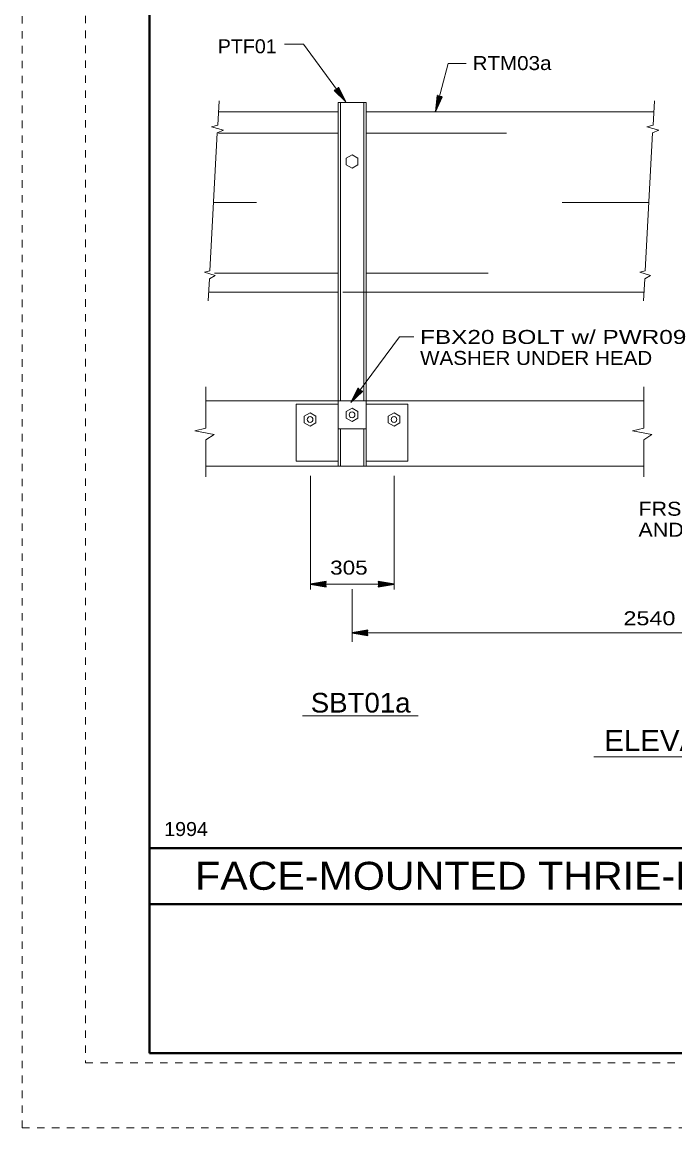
# Model space of a CAD drawing. Extents: x 1370 to 1387, y -905.5 to -882.8.
# Drawn here: x 1370 to 1378.75, y -905.5 to -890.68 of the extents above; entities that cross this region are included whole.
import ezdxf

# ---------------------------------------------------------------- set-up
doc = ezdxf.new("R2010")
doc.units = 0
doc.header["$LTSCALE"] = 0.075
doc.linetypes.add('DOTTED', pattern=[1.5, 0.3, -1.2])
for name, color, linetype, lineweight in [('1', 7, 'Continuous', 13), ('2', 7, 'Continuous', 13), ('3', 7, 'Continuous', 13), ('4', 7, 'Continuous', 13), ('5', 7, 'Continuous', 13), ('61', 7, 'DOTTED', 13), ('62', 7, 'DOTTED', 13), ('63', 7, 'Continuous', 40)]:
    doc.layers.add(name, color=color, linetype=linetype, lineweight=lineweight)
doc.layers.add('57', color=7, linetype='Continuous')
doc.layers.add('8', color=7, linetype='Continuous')

msp = doc.modelspace()

# ---------------------------------------------------------------- linework, layer by layer
at = {"layer": '1'}
for p, q in [((1372.61617, -892.16533), (1372.51525, -894.01583)), ((1378.45025, -892.16533), (1378.34933, -894.01583)), ((1372.50975, -894.12017), (1372.4935, -894.41717)), ((1378.34383, -894.12017), (1378.32767, -894.41717))]:
    msp.add_line(p, q, dxfattribs=at)
for points in [[(1372.63967, -891.73417), (1372.62183, -892.0605), (1372.53975, -892.0835), (1372.69833, -892.128), (1372.61617, -892.16533)], [(1378.47375, -891.73417), (1378.456, -892.0605), (1378.37383, -892.0835), (1378.5325, -892.128), (1378.45025, -892.16533)], [(1372.51525, -894.01583), (1372.44583, -894.03108), (1372.58867, -894.07567), (1372.50975, -894.12017)], [(1378.34933, -894.01583), (1378.28, -894.03108), (1378.42275, -894.07567), (1378.34383, -894.12017)]]:
    msp.add_lwpolyline(points, dxfattribs=at)
at = {"layer": '2'}
for p, q in [((1374.23417, -891.75583), (1374.60917, -891.75583)), ((1374.23417, -894.301), (1374.23417, -891.75583)), ((1372.63167, -891.88083), (1374.23417, -891.88083)), ((1374.60917, -891.88083), (1378.465, -891.88083)), ((1372.49983, -894.301), (1374.23417, -894.301)), ((1374.23417, -896.63083), (1374.23417, -894.301)), ((1374.60917, -894.301), (1378.33067, -894.301)), ((1373.67167, -896.56358), (1373.67167, -895.80267)), ((1373.67167, -895.80267), (1374.23417, -895.80267)), ((1374.23417, -895.75583), (1374.60917, -895.75583)), ((1374.60917, -895.80267), (1375.17167, -895.80267)), ((1375.17167, -896.56358), (1375.17167, -895.80267)), ((1374.23417, -896.13083), (1374.60917, -896.13083)), ((1373.67167, -896.56358), (1374.23417, -896.56358)), ((1374.60917, -896.56358), (1375.17167, -896.56358)), ((1374.23417, -896.63083), (1374.60917, -896.63083))]:
    msp.add_line(p, q, dxfattribs=at)
msp.add_lwpolyline([(1374.60917, -896.63083), (1374.60917, -894.301), (1374.60917, -891.75583)], dxfattribs=at)
for points in [[(1373.85917, -895.91717), (1373.78233, -895.96158), (1373.78233, -896.05008), (1373.85917, -896.0945), (1373.93583, -896.05008), (1373.93583, -895.96158)], [(1374.42167, -895.85467), (1374.34483, -895.89908), (1374.34483, -895.98758), (1374.42167, -896.032), (1374.49833, -895.98758), (1374.49833, -895.89908)], [(1374.98417, -895.91717), (1374.90733, -895.96158), (1374.90733, -896.05008), (1374.98417, -896.0945), (1375.06083, -896.05008), (1375.06083, -895.96158)]]:
    msp.add_lwpolyline(points, close=True, dxfattribs=at)
for centre in [(1373.85912, -896.00583), (1374.42162, -895.94333), (1374.98412, -896.00583)]:
    msp.add_circle(centre, 0.03863, dxfattribs=at)
at = {"layer": '3'}
for p, q in [((1372.464, -895.75583), (1374.23417, -895.75583)), ((1374.60917, -895.75583), (1378.33067, -895.75583)), ((1372.464, -896.63083), (1374.23417, -896.63083)), ((1374.60917, -896.63083), (1378.33067, -896.63083)), ((1373.75708, -899.97683), (1375.308, -899.97683)), ((1377.66433, -900.52933), (1380.2225, -900.52933))]:
    msp.add_line(p, q, dxfattribs=at)
at = {"layer": '4'}
for p, q in [((1372.63167, -892.16983), (1374.23417, -892.16983)), ((1374.60917, -892.16983), (1376.49083, -892.16983)), ((1372.56533, -893.09683), (1373.1405, -893.09683)), ((1377.2395, -893.09683), (1378.399, -893.09683)), ((1372.58, -894.04308), (1374.23417, -894.04308)), ((1374.60917, -894.04308), (1376.24575, -894.04308)), ((1372.464, -896.123), (1372.464, -895.56733)), ((1378.33067, -896.123), (1378.33067, -895.56733)), ((1372.464, -896.77517), (1372.464, -896.28)), ((1378.33067, -896.77517), (1378.33067, -896.28)), ((1373.86317, -896.76308), (1373.86317, -898.2855)), ((1374.98433, -896.76308), (1374.98433, -898.2855)), ((1373.86317, -898.21233), (1374.98433, -898.21233)), ((1374.42167, -898.98517), (1374.42167, -898.28217)), ((1374.42167, -898.8645), (1382.88867, -898.8645))]:
    msp.add_line(p, q, dxfattribs=at)
for points in [[(1373.51442, -890.978), (1373.77192, -890.978), (1374.33825, -891.74883)], [(1375.95142, -891.23492), (1375.71117, -891.23492), (1375.5395, -891.87725)], [(1375.24783, -894.89625), (1375.059, -894.89625), (1374.40692, -895.7795)], [(1372.464, -896.123), (1372.3155, -896.15917), (1372.57367, -896.20758), (1372.464, -896.28)], [(1378.33067, -896.123), (1378.18217, -896.15917), (1378.44025, -896.20758), (1378.33067, -896.28)]]:
    msp.add_lwpolyline(points, dxfattribs=at)
at = {"layer": '4', "lineweight": 25}
for points in [[(1374.24117, -891.55583), (1374.23842, -891.55975), (1374.23567, -891.56358), (1374.23292, -891.5675), (1374.23017, -891.57133), (1374.22658, -891.574), (1374.22533, -891.57492), (1374.22292, -891.57667), (1374.22142, -891.57967), (1374.219, -891.58142), (1374.21658, -891.58325), (1374.21292, -891.58592), (1374.20725, -891.58825), (1374.20483, -891.59), (1374.2, -891.59358), (1374.19333, -891.59467), (1374.18883, -891.59617), (1374.18642, -891.59792), (1374.18433, -891.59758), (1374.33825, -891.74883), (1374.24117, -891.55583), (1374.241, -891.57083), (1374.19958, -891.60317), (1374.31517, -891.71742), (1374.241, -891.57083), (1374.23908, -891.58342), (1374.21425, -891.60542), (1374.29292, -891.68717), (1374.23908, -891.58342), (1374.23833, -891.59517), (1374.22533, -891.61033), (1374.27075, -891.657), (1374.23833, -891.59517), (1374.23675, -891.60567), (1374.2325, -891.6125), (1374.25125, -891.63033), (1374.23675, -891.60567)], [(1375.62925, -891.68075), (1375.6245, -891.68108), (1375.61983, -891.68133), (1375.61508, -891.68167), (1375.61033, -891.68192), (1375.606, -891.68075), (1375.6045, -891.68033), (1375.60167, -891.67958), (1375.59833, -891.68025), (1375.59542, -891.6795), (1375.59258, -891.67875), (1375.58825, -891.67758), (1375.58283, -891.67458), (1375.57992, -891.67375), (1375.57408, -891.67225), (1375.56908, -891.66775), (1375.56517, -891.66517), (1375.56225, -891.66442), (1375.56117, -891.66258), (1375.5395, -891.87725), (1375.62925, -891.68075), (1375.6175, -891.69), (1375.56633, -891.67792), (1375.54958, -891.83958), (1375.6175, -891.69), (1375.6065, -891.69642), (1375.57383, -891.69075), (1375.55925, -891.80333), (1375.6065, -891.69642), (1375.59692, -891.70317), (1375.57692, -891.7025), (1375.56892, -891.76708), (1375.59692, -891.70317), (1375.58775, -891.7085), (1375.57967, -891.70942), (1375.57742, -891.73525), (1375.58775, -891.7085)], [(1374.56242, -895.6295), (1374.55792, -895.62808), (1374.55333, -895.62658), (1374.54883, -895.62508), (1374.54433, -895.62367), (1374.54075, -895.621), (1374.5395, -895.62008), (1374.53708, -895.61833), (1374.53383, -895.61775), (1374.53142, -895.61592), (1374.529, -895.61417), (1374.52533, -895.6115), (1374.52142, -895.60675), (1374.519, -895.60492), (1374.51417, -895.60142), (1374.51117, -895.59542), (1374.50842, -895.5915), (1374.506, -895.58975), (1374.50567, -895.58767), (1374.40692, -895.7795), (1374.56242, -895.6295), (1374.548, -895.63383), (1374.50492, -895.60383), (1374.43008, -895.74808), (1374.548, -895.63383), (1374.53542, -895.63575), (1374.50708, -895.6185), (1374.45233, -895.71792), (1374.53542, -895.63575), (1374.52408, -895.6385), (1374.50567, -895.63058), (1374.47467, -895.68775), (1374.52408, -895.6385), (1374.51358, -895.64008), (1374.50575, -895.63808), (1374.49425, -895.66125), (1374.51358, -895.64008)], [(1374.07617, -898.24833), (1374.07467, -898.24383), (1374.07317, -898.23933), (1374.07167, -898.23483), (1374.07017, -898.23033), (1374.07017, -898.22583), (1374.07017, -898.22433), (1374.07017, -898.22133), (1374.06867, -898.21833), (1374.06867, -898.21533), (1374.06867, -898.21233), (1374.06867, -898.20783), (1374.07017, -898.20183), (1374.07017, -898.19883), (1374.07017, -898.19283), (1374.07317, -898.18683), (1374.07467, -898.18233), (1374.07467, -898.17933), (1374.07617, -898.17783), (1373.86317, -898.21233), (1374.07617, -898.24833), (1374.06417, -898.23933), (1374.06267, -898.18683), (1373.90217, -898.21233), (1374.06417, -898.23933), (1374.05517, -898.23033), (1374.05217, -898.19733), (1373.93967, -898.21233), (1374.05517, -898.23033), (1374.04617, -898.22283), (1374.04167, -898.20333), (1373.97717, -898.21233), (1374.04617, -898.22283), (1374.03867, -898.21533), (1374.03567, -898.20783), (1374.01017, -898.21233), (1374.03867, -898.21533)], [(1374.77133, -898.17633), (1374.77283, -898.18083), (1374.77433, -898.18533), (1374.77583, -898.18983), (1374.77733, -898.19433), (1374.77733, -898.19883), (1374.77733, -898.20033), (1374.77733, -898.20333), (1374.77883, -898.20633), (1374.77883, -898.20933), (1374.77883, -898.21233), (1374.77883, -898.21683), (1374.77733, -898.22283), (1374.77733, -898.22583), (1374.77733, -898.23183), (1374.77433, -898.23783), (1374.77283, -898.24233), (1374.77283, -898.24533), (1374.77133, -898.24683), (1374.98433, -898.21233), (1374.77133, -898.17633), (1374.78333, -898.18533), (1374.78483, -898.23783), (1374.94533, -898.21233), (1374.78333, -898.18533), (1374.79233, -898.19433), (1374.79533, -898.22733), (1374.90783, -898.21233), (1374.79233, -898.19433), (1374.80133, -898.20183), (1374.80583, -898.22133), (1374.87033, -898.21233), (1374.80133, -898.20183), (1374.80883, -898.20933), (1374.81183, -898.21683), (1374.83733, -898.21233), (1374.80883, -898.20933)], [(1374.63467, -898.9005), (1374.63317, -898.896), (1374.63167, -898.8915), (1374.63017, -898.887), (1374.62867, -898.8825), (1374.62867, -898.878), (1374.62867, -898.8765), (1374.62867, -898.8735), (1374.62717, -898.8705), (1374.62717, -898.8675), (1374.62717, -898.8645), (1374.62717, -898.86), (1374.62867, -898.854), (1374.62867, -898.851), (1374.62867, -898.845), (1374.63167, -898.839), (1374.63317, -898.8345), (1374.63317, -898.8315), (1374.63467, -898.83), (1374.42167, -898.8645), (1374.63467, -898.9005), (1374.62267, -898.8915), (1374.62117, -898.839), (1374.46067, -898.8645), (1374.62267, -898.8915), (1374.61367, -898.8825), (1374.61067, -898.8495), (1374.49817, -898.8645), (1374.61367, -898.8825), (1374.60467, -898.875), (1374.60017, -898.8555), (1374.53567, -898.8645), (1374.60467, -898.875), (1374.59717, -898.8675), (1374.59417, -898.86), (1374.56867, -898.8645), (1374.59717, -898.8675)]]:
    msp.add_lwpolyline(points, dxfattribs=at)
at = {"layer": '5'}
for p, q in [((1374.26533, -894.301), (1374.26533, -891.75583)), ((1374.57783, -894.301), (1374.57783, -891.75583)), ((1374.26533, -895.75583), (1374.26533, -894.301)), ((1374.29667, -894.301), (1374.60917, -894.301)), ((1374.57783, -895.75583), (1374.57783, -894.301)), ((1374.26533, -896.63083), (1374.26533, -896.13083)), ((1374.57783, -896.63083), (1374.57783, -896.13083))]:
    msp.add_line(p, q, dxfattribs=at)
msp.add_lwpolyline([(1374.42167, -892.45958), (1374.34483, -892.504), (1374.34483, -892.5925), (1374.42167, -892.63683), (1374.49833, -892.5925), (1374.49833, -892.504)], close=True, dxfattribs=at)
at = {"layer": '61'}
for p in [(1370.85, -883.995), (1385.75, -904.63)]:
    msp.add_line(p, (1370.85, -904.63), dxfattribs=at)
at = {"layer": '62'}
for q in [(1370, -883.5), (1387, -905.5)]:
    msp.add_line((1370, -905.5), q, dxfattribs=at)
at = {"layer": '63'}
for p, q in [((1371.70833, -884.5), (1371.70833, -904.5)), ((1371.70833, -901.75), (1385.70833, -901.75)), ((1371.70833, -902.5), (1385.70833, -902.5)), ((1371.70833, -904.5), (1385.70833, -904.5))]:
    msp.add_line(p, q, dxfattribs=at)

# ---------------------------------------------------------------- texts
at = {"layer": '3', "width": 1.05}
for s, height, p in [('SBT01a', 0.2636, (1373.86842, -899.93367)), ('ELEVATION', 0.2812, (1377.80142, -900.44883))]:
    msp.add_text(s, height=height, dxfattribs=at).set_placement(p)
at = {"layer": '57', "width": 1.1}
msp.add_text('FACE-MOUNTED THRIE-BEAM BRIDGE RAILING', height=0.375, dxfattribs=at).set_placement((1372.31825, -902.30933))
at = {"layer": '8'}
for s, width, p in [('PTF01', 1.05, (1372.62208, -891.09842)), ('RTM03a', 1.1, (1376.03717, -891.32325)), ('FBX20 BOLT w/ PWR09', 1.3, (1375.33358, -894.994)), ('WASHER UNDER HEAD', 1.1, (1375.33358, -895.27517)), ('FRS20a ANCHOR STUD', 1.15, (1378.25975, -897.29625)), ('AND NUT (1 EACH SIDE)', 1.15, (1378.25975, -897.57742)), ('305', 1.2, (1374.12858, -898.08525)), ('2540', 1.25, (1378.05875, -898.76433)), ('1994', 1.05, (1371.90433, -901.5885))]:
    msp.add_text(s, height=0.1875, dxfattribs=dict(at, width=width)).set_placement(p)

doc.saveas('drawing.dxf')
